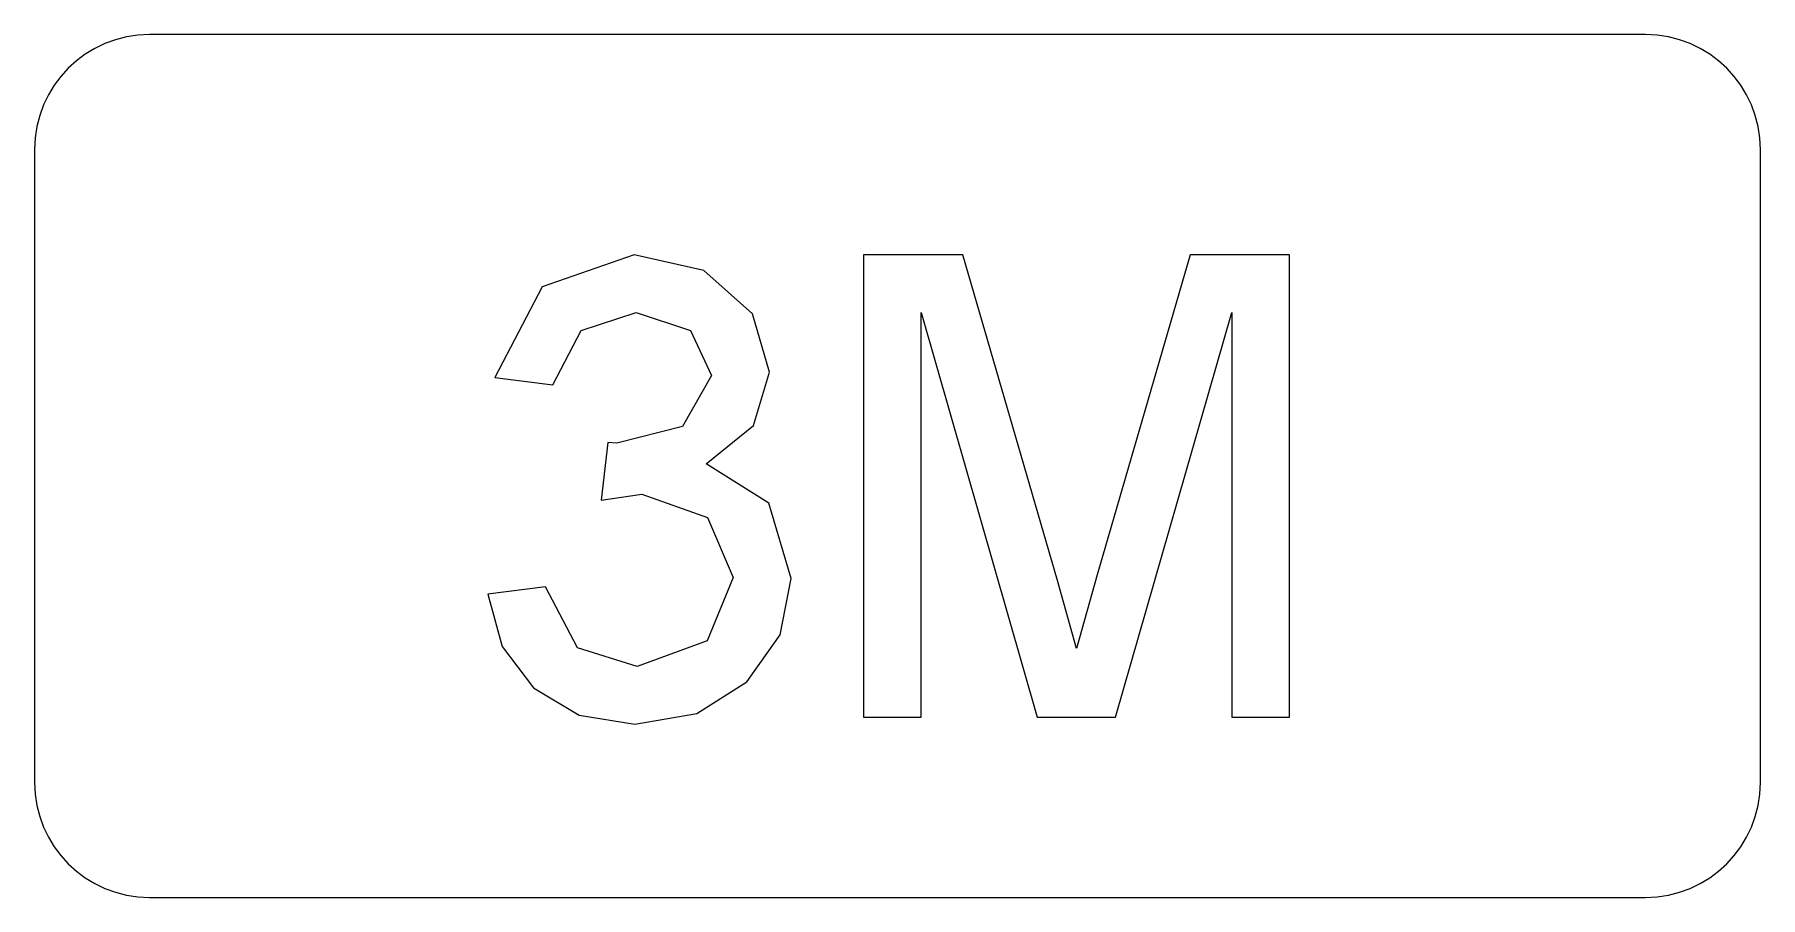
# Model space of a CAD drawing. Header units: millimetres. Extents: x 155920 to 295199, y -4084 to 97293.
# Drawn here: x 160665.8 to 160965.8, y 24694 to 24844 of the extents above; entities that cross this region are included whole.
import ezdxf

# ---------------------------------------------------------------- set-up
doc = ezdxf.new("R2010")
doc.units = ezdxf.units.MM
doc.header["$MEASUREMENT"] = 0
doc.layers.add('I-FURN', color=8, linetype='CONTINUOUS', lineweight=9)

msp = doc.modelspace()

# ---------------------------------------------------------------- linework, layer by layer
at = {"layer": 'I-FURN'}
for p, q in [((160945.83, 24843.99), (160685.83, 24843.99)), ((160665.83, 24823.99), (160665.83, 24713.99)), ((160965.83, 24713.99), (160965.83, 24823.99)), ((160770.05, 24805.72), (160754.08, 24800.13)), ((160782.16, 24802.96), (160770.05, 24805.72)), ((160827.18, 24805.72), (160809.9, 24805.72)), ((160809.9, 24805.72), (160809.9, 24725.35)), ((160843.62, 24749.07), (160827.18, 24805.72)), ((160866.7, 24805.72), (160850.53, 24750.06)), ((160883.98, 24805.72), (160866.7, 24805.72)), ((160883.98, 24725.35), (160883.98, 24805.72)), ((160790.64, 24795.43), (160782.16, 24802.96)), ((160754.08, 24800.13), (160745.85, 24784.37)), ((160760.83, 24792.53), (160770.4, 24795.67)), ((160770.4, 24795.67), (160779.86, 24792.56)), ((160793.57, 24785.29), (160790.64, 24795.43)), ((160819.94, 24725.35), (160819.94, 24795.67)), ((160819.94, 24795.67), (160840.13, 24725.35)), ((160853.75, 24725.35), (160873.94, 24795.67)), ((160873.94, 24795.67), (160873.94, 24725.35)), ((160755.9, 24783.12), (160760.83, 24792.53)), ((160779.86, 24792.56), (160783.53, 24784.7)), ((160745.85, 24784.37), (160755.9, 24783.12)), ((160783.53, 24784.7), (160778.46, 24775.84)), ((160790.79, 24776.03), (160793.57, 24785.29)), ((160778.46, 24775.84), (160767.06, 24772.95)), ((160782.55, 24769.38), (160790.79, 24776.03)), ((160765.46, 24773.07), (160764.34, 24763.02)), ((160767.06, 24772.95), (160765.46, 24773.07)), ((160793.49, 24762.51), (160782.55, 24769.38)), ((160764.34, 24763.02), (160771.38, 24764.12)), ((160771.38, 24764.12), (160782.8, 24760.01)), ((160797.34, 24749.45), (160793.49, 24762.51)), ((160782.8, 24760.01), (160787.29, 24749.62)), ((160850.53, 24750.06), (160846.94, 24737.24)), ((160754.64, 24747.96), (160744.6, 24746.7)), ((160760.19, 24737.38), (160754.64, 24747.96)), ((160787.29, 24749.62), (160782.76, 24738.6)), ((160795.42, 24739.66), (160797.34, 24749.45)), ((160846.94, 24737.24), (160843.62, 24749.07)), ((160744.6, 24746.7), (160747.09, 24737.62)), ((160782.76, 24738.6), (160770.56, 24734.14)), ((160789.65, 24731.47), (160795.42, 24739.66)), ((160747.09, 24737.62), (160752.58, 24730.4)), ((160770.56, 24734.14), (160760.19, 24737.38)), ((160752.58, 24730.4), (160760.49, 24725.67)), ((160780.94, 24725.94), (160789.65, 24731.47)), ((160760.49, 24725.67), (160770.2, 24724.1)), ((160770.2, 24724.1), (160780.94, 24725.94)), ((160809.9, 24725.35), (160819.94, 24725.35)), ((160840.13, 24725.35), (160853.75, 24725.35)), ((160873.94, 24725.35), (160883.98, 24725.35)), ((160685.83, 24693.99), (160945.83, 24693.99))]:
    msp.add_line(p, q, dxfattribs=at)
for centre, start, end in [((160685.83, 24823.99), 90, 180), ((160945.83, 24823.99), 0, 90), ((160685.83, 24713.99), 180, 270), ((160945.83, 24713.99), 270, 0)]:
    msp.add_arc(centre, 20, start, end, dxfattribs=at)

doc.saveas('drawing.dxf')
